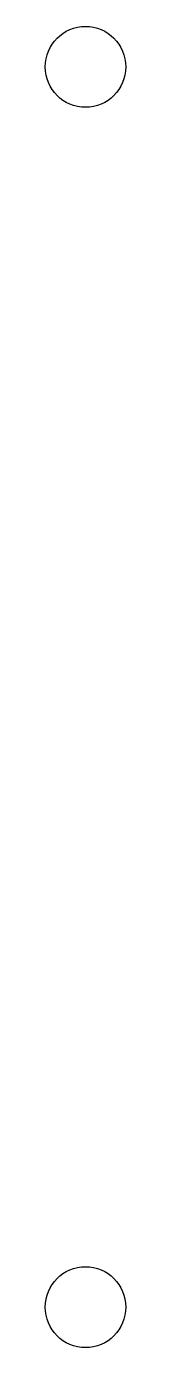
# Model space of a CAD drawing. Extents: x -32.2 to -29.2, y -16.7 to 32.3.
import ezdxf

# ---------------------------------------------------------------- set-up
doc = ezdxf.new("R2010")
doc.units = 0
doc.layers.add('MODELSKETCH_VISIBLE', color=7, linetype='CONTINUOUS')

msp = doc.modelspace()

# ---------------------------------------------------------------- linework, layer by layer
at = {"layer": 'MODELSKETCH_VISIBLE'}
for centre in [(-30.704, 30.848), (-30.704, -15.152)]:
    msp.add_circle(centre, 1.5, dxfattribs=at)

doc.saveas('drawing.dxf')
